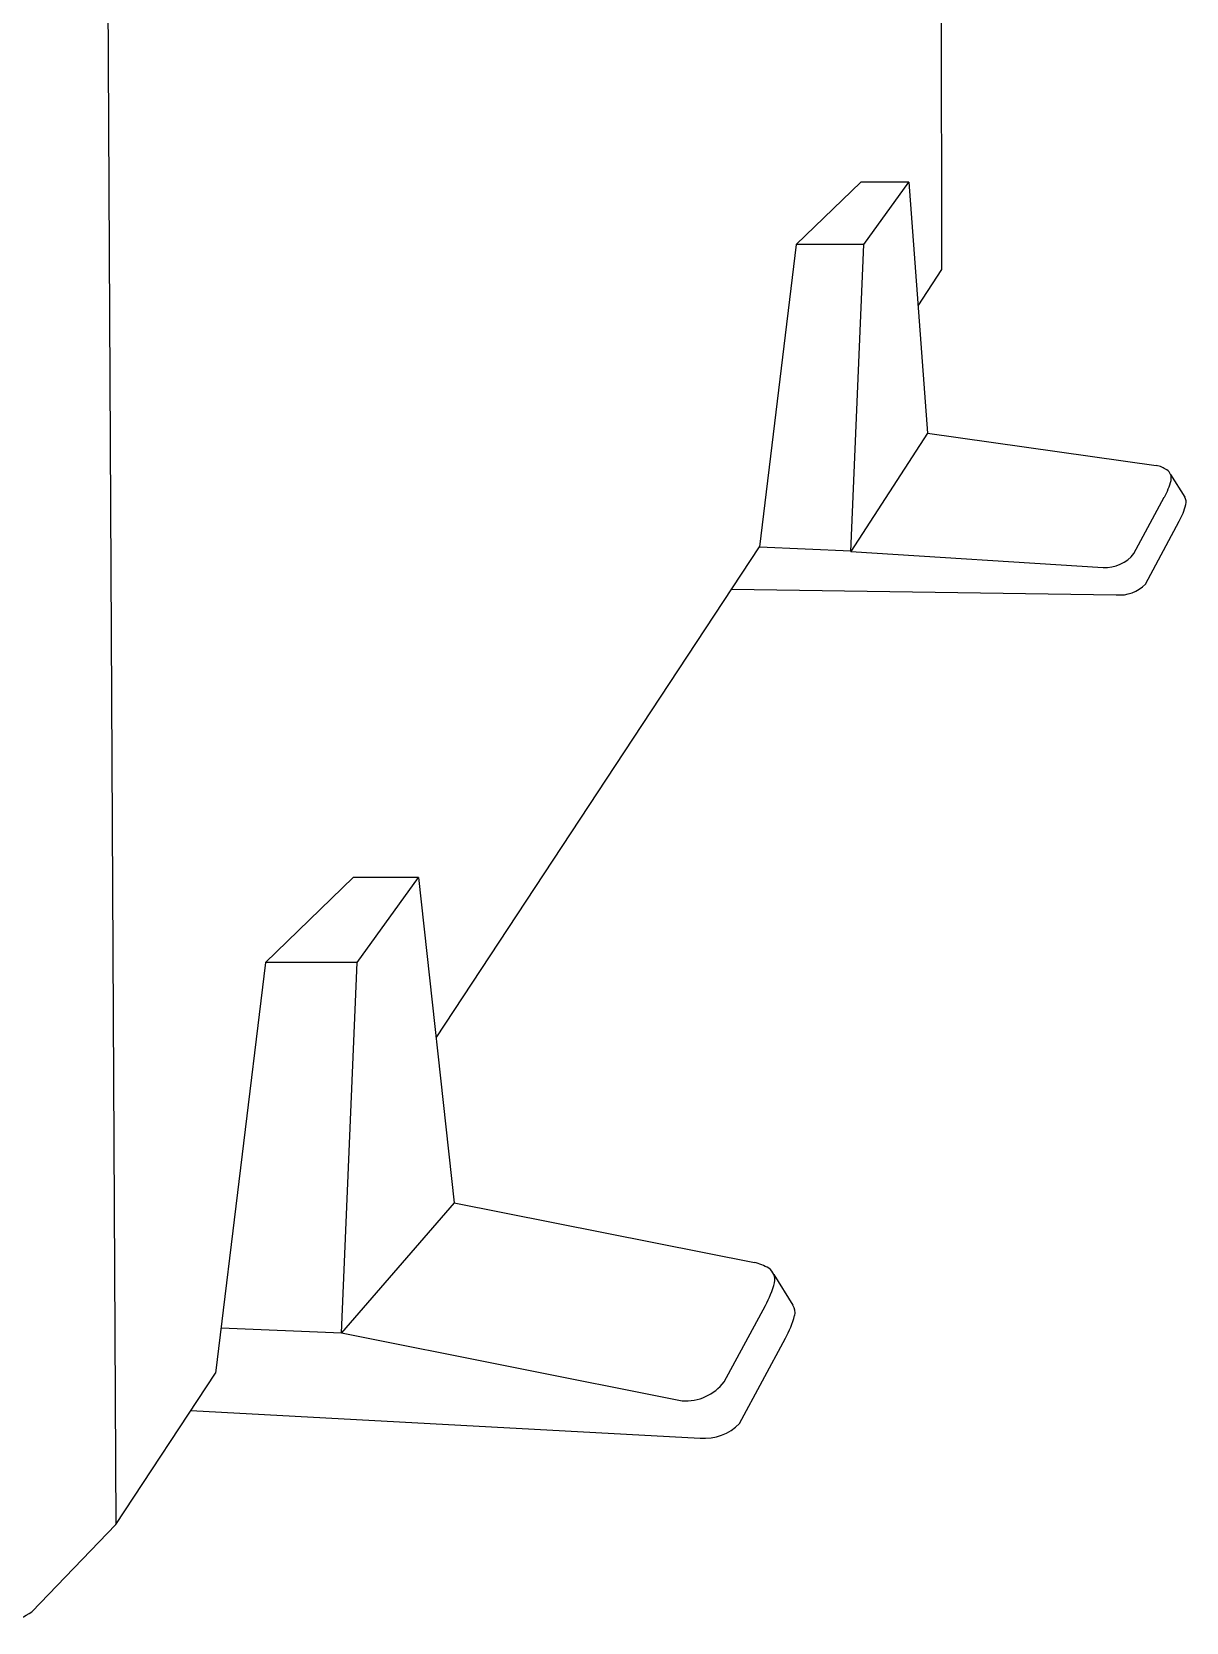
# Model space of a CAD drawing. Header units: millimetres. Extents: x 7106 to 73427, y -466 to 50348.
# Drawn here: x 60428 to 61846, y 22539 to 24491 of the extents above; entities that cross this region are included whole.
import ezdxf

# ---------------------------------------------------------------- set-up
doc = ezdxf.new("R2010")
doc.units = ezdxf.units.MM
doc.layers.add('Cotas', color=1, linetype='Continuous')

# ---------------------------------------------------------------- blocks, each defined once
blk = doc.blocks.new('ESTACIÓN DE TRABAJO VIVOTECK')
at = {"layer": 'Cotas'}
for p, q in [((3485.5, 3219.5), (3475.5, 8916)), ((1377, 8016), (1418, 81)), ((3282.2, 3438.5), (3120.9, 3282.4)), ((3403, 3438.5), (3282.2, 3438.5)), ((3290, 3282.4), (3403, 3438.5)), ((3403, 3438.5), (3449.8, 2810.4)), ((3120.9, 3282.4), (3028.6, 2526)), ((3290, 3282.4), (3120.9, 3282.4)), ((3257.2, 2514.5), (3290, 3282.4)), ((3426, 3129.2), (3485.5, 3219.5)), ((3449.8, 2810.4), (3257.2, 2514.5)), ((3449.8, 2810.4), (4021.8, 2729.8)), ((4057.8, 2707.3), (4093, 2650.7)), ((3966.1, 2509.7), (4042, 2650.7)), ((3994.5, 2432.9), (4079.2, 2590.2)), ((2219.8, 1298.2), (3028.6, 2526)), ((3028.6, 2526), (3257.3, 2516.2)), ((3257.2, 2514.5), (3888.8, 2474.9)), ((2959.1, 2420.4), (3921.9, 2406.2)), ((2012, 1699), (1793, 1487)), ((2176, 1699), (2012, 1699)), ((2022.5, 1487), (2176, 1699)), ((2176, 1699), (2265, 885.5)), ((1793, 1487), (1667.7, 460)), ((2022.5, 1487), (1793, 1487)), ((1983, 560.5), (2022.5, 1487)), ((2265, 885.5), (1983, 560.5)), ((2265, 885.5), (3016.1, 736.8)), ((3064.9, 706.3), (3112.7, 629.4)), ((2940.5, 438), (3043.6, 629.3)), ((1681.5, 573.3), (1983, 560.5)), ((1983, 560.5), (2835.5, 390.7)), ((2979, 333.8), (3094, 547.2)), ((1418, 81), (1667.7, 460)), ((1606, 366.4), (2880.5, 297.5)), ((1418, 81), (1207.9, -137))]:
    blk.add_line(p, q, dxfattribs=at)
for centre, radius, start, end in [((4001.5, 2643.1), 89.1, 58.3213, 76.8231), ((4034.7, 2698), 24.9, 346.8546, 57.0224), ((3893.4, 2735.1), 171, 330.3995, 345.5257), ((3930.5, 2674.7), 171, 330.3995, 345.5257), ((4071.9, 2637.6), 24.9, 346.8546, 31.8621), ((3895.2, 2564), 89.3, 265.9173, 322.5801), ((3930.5, 2494.9), 89.1, 264.4964, 315.9129), ((2988.5, 619.1), 120.9, 58.3213, 76.8231), ((3033.6, 693.7), 33.8, 346.8546, 57.0224), ((2841.7, 744), 232.2, 330.3995, 345.5257), ((2892.1, 661.9), 232.2, 330.3995, 345.5257), ((3084.1, 611.6), 33.8, 346.8546, 31.8621), ((2844.2, 511.7), 121.3, 265.9173, 322.5801), ((2892.1, 417.9), 121, 264.4964, 315.9129), ((1125.7, -20.6), 142.5, 253.1905, 305.2535)]:
    blk.add_arc(centre, radius, start, end, dxfattribs=at)

msp = doc.modelspace()

# ---------------------------------------------------------------- block references
at = {"layer": 'Cotas', "xscale": 0.490753423482788, "yscale": 0.490753423482788, "zscale": 0.490753423482788}
msp.add_blockref('ESTACIÓN DE TRABAJO VIVOTECK', (59835.5, 22619), dxfattribs=at)

doc.saveas('drawing.dxf')
